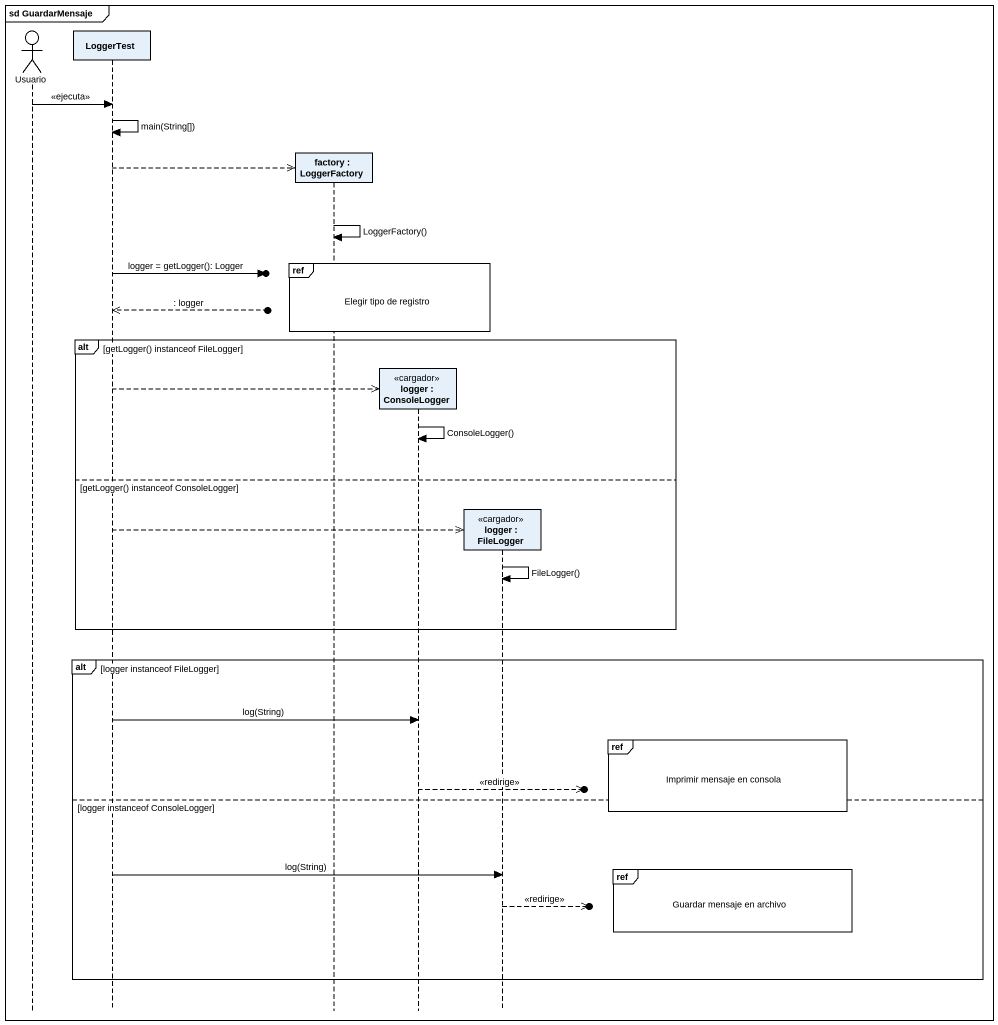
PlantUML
@startuml
mainframe sd GuardarMensaje
hide footbox
actor Usuario
participant LoggerTest
participant "factory : LoggerFactory" as factory
participant "logger : ConsoleLogger" as logger <<cargador>>
participant "logger : FileLogger" as logger_2 <<cargador>>

Usuario -> LoggerTest : <<ejecuta>>
LoggerTest -> LoggerTest : main(String[])
LoggerTest -->> factory **
factory -> factory : LoggerFactory()
ref over factory, logger : Elegir tipo de registro
LoggerTest ->o] : logger = getLogger(): Logger
LoggerTest <<--o] : : logger
alt getLogger() instanceof FileLogger
  LoggerTest -->> logger **
  logger -> logger : ConsoleLogger()
else getLogger() instanceof ConsoleLogger
  LoggerTest -->> logger_2 **
  logger_2 -> logger_2 : FileLogger()
end
alt logger instanceof FileLogger
  LoggerTest -> logger : log(String)
  ref over logger_2 : Imprimir mensaje en consola
  logger -->>o] : <<redirige>>
else logger instanceof ConsoleLogger
  ref over logger_2 : Guardar mensaje en archivo
  LoggerTest -> logger_2 : log(String)
  logger_2 -->>o] : <<redirige>>
end
@enduml
